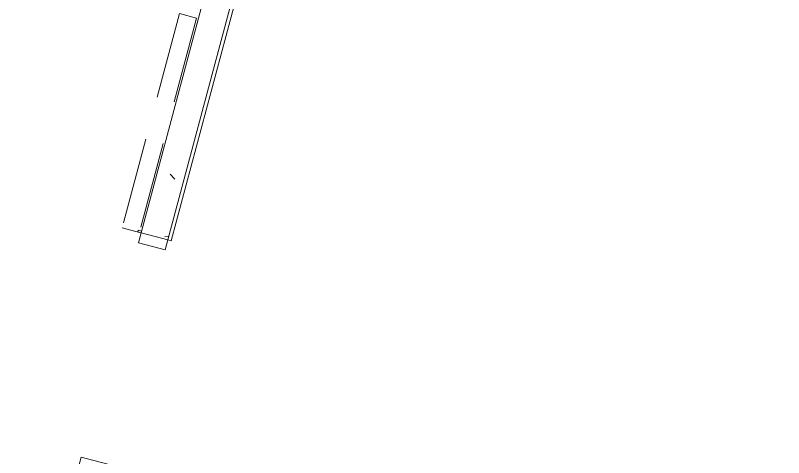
# Model space of a CAD drawing. Header units: metres. Extents: x 689715 to 690980, y 1005284 to 1006835.
# Drawn here: x 690826.187 to 690828.403, y 1005552.573 to 1005553.85 of the extents above; entities that cross this region are included whole.
import ezdxf

# ---------------------------------------------------------------- set-up
doc = ezdxf.new("R2010")
doc.units = ezdxf.units.M
doc.linetypes.add('HIDDEN', pattern=[0.375, 0.25, -0.125])
doc.linetypes.add('PHANTOM', pattern=[2.5, 1.25, -0.25, 0.25, -0.25, 0.25, -0.25])
doc.layers.add('0_NUMERO DE LOTE FASE V', color=3, linetype='Continuous')
for name, color, linetype, lineweight in [('Líneas ocultas', 7, 'HIDDEN', 13), ('Muebles de obra', 8, 'Continuous', 13), ('Muros', 7, 'Continuous', 13), ('Patrón de corte', 7, 'Continuous', 13), ('Puertas', 7, 'Continuous', 13)]:
    doc.layers.add(name, color=color, linetype=linetype, lineweight=lineweight)

# ---------------------------------------------------------------- blocks, each defined once
blk = doc.blocks.new('PV_PUERTA SENCILLA - _90 x 2_18-1752378-PLANO CLAVE _8 CASAS EN HILERA_ - Dependent 1')
at = {"layer": 'Líneas ocultas', "color": 253}
for p, q in [((0.3683286352964649, 0.03999999999999443), (0.3683286352964649, 0.8799999999999943)), ((0.4193286352964649, 0.8799999999999943), (0.3683286352964649, 0.8799999999999943)), ((0.4193286352964649, 0.03999999999999443), (0.4193286352964649, 0.8799999999999943)), ((0.4193286352964649, 0.03999999999999443), (0.3683286352964649, 0.03999999999999443))]:
    blk.add_line(p, q, dxfattribs=at)
blk.add_arc((0.4193286352964647, 0.03999999999997304), 0.841546790142994, 93.47440736753113, 183.4744073675307, dxfattribs=at)
at = {"layer": 'Puertas', "color": 253}
for p, q in [((-0.4500000000000027, -0.05000000000000356), (-0.450000000000003, 0.04999999999999645)), ((-0.4450000000000029, 0.04999999999999647), (-0.450000000000003, 0.04999999999999645)), ((-0.4450000000000029, 0.04999999999999647), (-0.4450000000000027, -0.05000000000000354)), ((-0.4500000000000027, -0.05000000000000356), (-0.4450000000000027, -0.05000000000000354))]:
    blk.add_line(p, q, dxfattribs=at)
at = {"layer": 'Puertas', "color": 9, "lineweight": 9}
for p, q in [((-0.4200000000000045, 0.03999999999999649), (-0.4450000000000043, 0.03999999999999646)), ((-0.4200000000000044, -0.01225000000000943), (-0.4200000000000045, 0.03999999999999649)), ((0.45, 0.03999999999999823), (0.4200000000000014, 0.03999999999999804)), ((0.4200000000000014, 0.03999999999999804), (0.4200000000000016, -0.01225000000000783)), ((0.45, 0.03999999999999811), (0.45, -0.04000000000000049)), ((0.4499999999999998, -0.04000000000000187), (0.45, 0.03999999999999823)), ((-0.4000000000000044, -0.01225000000000941), (-0.4200000000000044, -0.01225000000000943)), ((-0.4000000000000044, -0.04000000000000346), (-0.4000000000000044, -0.01225000000000941)), ((0.4200000000000016, -0.01225000000000783), (0.4000000000000016, -0.0122500000000079)), ((0.4000000000000016, -0.0122500000000079), (0.4000000000000013, -0.04000000000000183)), ((-0.4450000000000042, -0.04000000000000354), (-0.4000000000000044, -0.04000000000000346)), ((0.4000000000000013, -0.04000000000000183), (0.440051569265505, -0.04000000000000186))]:
    blk.add_line(p, q, dxfattribs=at)
blk = doc.blocks.new('PV_PUERTA CORREDERA - _70 x 2_18-1755670-PLANO CLAVE _8 CASAS EN HILERA_ - Dependent 1')
at = {"layer": 'Líneas ocultas', "color": 253}
for p, q in [((0.35, 0.09599999999999326), (0.35, 0.04499999999999325)), ((0.9899999999999999, 0.09599999999999326), (0.35, 0.09599999999999326)), ((0.9899999999999999, 0.09599999999999326), (0.9899999999999999, 0.04499999999999325)), ((0.9899999999999999, 0.04499999999999325), (0.35, 0.04499999999999325))]:
    blk.add_line(p, q, dxfattribs=at)
at = {"layer": 'Puertas', "color": 9, "lineweight": 9}
for p, q in [((-0.3550000000000032, 0.04999999999999662), (-0.3550000000000032, 0.03999999999999715)), ((-0.3500000000000032, 0.04999999999999662), (-0.3550000000000032, 0.04999999999999662)), ((-0.3500000000000032, 0.03999999999999716), (-0.3500000000000032, 0.04999999999999662)), ((0.3550000000000005, 0.04999999999999782), (0.3500000000000001, 0.04999999999999794)), ((0.3500000000000001, 0.04999999999999794), (0.3500000000000001, 0.03999999999999634)), ((0.3550000000000005, 0.03999999999999625), (0.3550000000000005, 0.04999999999999782)), ((-0.3200000000000047, 0.03999999999999669), (-0.3500000000000032, 0.03999999999999663)), ((-0.3200000000000046, -0.04000000000000329), (-0.3200000000000047, 0.03999999999999669)), ((0.3500000000000006, 0.03999999999999781), (0.3200000000000019, 0.03999999999999788)), ((0.3200000000000019, 0.03999999999999788), (0.3200000000000019, -0.04000000000000221)), ((-0.3500000000000031, -0.04000000000000336), (-0.3200000000000046, -0.04000000000000329)), ((0.3200000000000019, -0.04000000000000221), (0.3500000000000003, -0.04000000000000204))]:
    blk.add_line(p, q, dxfattribs=at)
blk = doc.blocks.new('MUEBLE DE BAÑO L - TIPO 0_80 2-1878122-PLANO CLAVE _8 CASAS EN HILERA_ - Dependent 1')
at = {"layer": 'Muebles de obra'}
for p, q in [((-0.3764673926464001, -0.04731497722010621), (-0.3764673926463994, -0.4764673926475734)), ((0.3764673926464095, -0.4764673926475808), (0.3764673926464103, -0.04732962913143406)), ((0.400000000000005, -0.04732962913143418), (0.4000000000000042, -0.4764673926475808)), ((-0.3999999999999941, -0.4764673926475725), (0.4000000000000059, -0.4764673926475712)), ((-0.3999999999999941, -0.4764673926475735), (-0.3764673926463994, -0.4764673926475734)), ((0.3764673926464095, -0.4764673926475808), (0.4000000000000042, -0.4764673926475808)), ((0.4000000000000059, -0.4764673926475712), (0.400000000000006, -0.5000000000009851)), ((-0.3999999999999941, -0.5000000000009864), (0.400000000000006, -0.5000000000009851)), ((-0.3099999999999895, -0.5205000000009877), (-0.3099999999999896, -0.505000000000001)), ((-0.3079999999999894, -0.5205000000009877), (-0.3079999999999896, -0.505000000000001)), ((-0.09199999999998967, -0.5050000000000011), (-0.09199999999998952, -0.5205000000009856)), ((-0.08999999999998949, -0.5205000000009856), (-0.08999999999998964, -0.505000000000001)), ((0.08999999999998874, -0.5050000000000018), (0.08999999999998871, -0.5205000000009844)), ((0.09199999999998873, -0.5205000000009845), (0.09199999999998877, -0.5050000000000018)), ((0.3079999999999888, -0.5050000000000017), (0.3079999999999887, -0.520500000000985)), ((0.3099999999999887, -0.5050000000000017), (0.3099999999999887, -0.520500000000985)), ((0.400000000000005, -0.505000000000002), (0.400000000000005, -1.225000000000988)), ((-0.0924999999999895, -0.5210000000009856), (-0.3074999999999895, -0.5210000000009877)), ((-0.3074999999999895, -0.5230000000009877), (-0.0924999999999895, -0.5230000000009857)), ((0.3074999999999887, -0.521000000000985), (0.09249999999998869, -0.5210000000009845)), ((0.09249999999998869, -0.5230000000009845), (0.3074999999999887, -0.523000000000985)), ((0.400000000000005, -1.225000000000988), (0.7900000000000089, -1.225000000000988))]:
    blk.add_line(p, q, dxfattribs=at)
for centre, radius, start, end in [((-0.3074999999999895, -0.5205000000009877), 0.002500000000000002, 180, 269.9999999999996), ((-0.3074999999999895, -0.5205000000009877), 0.0004999999999999449, 180, 269.9999999999996), ((-0.3074999999999895, -0.5205000000009877), 0.0004999999999999449, 180, 269.9999999999996), ((-0.09249999999998951, -0.5205000000009856), 0.0004999999999999866, 269.9999999999996, 0), ((-0.09249999999998951, -0.5205000000009856), 0.002500000000000002, 269.9999999999996, 0), ((-0.09249999999998951, -0.5205000000009856), 0.0004999999999999866, 269.9999999999996, 0), ((0.09249999999998872, -0.5205000000009845), 0.002500000000000003, 179.9999999999999, 269.9999999999998), ((0.09249999999998872, -0.5205000000009845), 0.0004999999999999866, 180, 269.9999999999996), ((0.09249999999998872, -0.5205000000009845), 0.0004999999999999866, 180, 269.9999999999996), ((0.3074999999999887, -0.5205000000009851), 0.0004999999999999449, 269.9999999999996, 0), ((0.3074999999999887, -0.5205000000009851), 0.002499999999999947, 269.9999999999996, 0), ((0.3074999999999887, -0.5205000000009851), 0.0004999999999999449, 269.9999999999996, 0)]:
    blk.add_arc(centre, radius, start, end, dxfattribs=at)
blk = doc.blocks.new('C TRANSFORMADA A B')
at = {"layer": 'Patrón de corte'}
h = blk.add_hatch(dxfattribs=at)
h.set_pattern_fill('HORMIGÓN', color=254, scale=0.9999999999999998, angle=90.00000000000001, style=0, pattern_type=2)
h.set_pattern_definition([(140, (365.6615329065826, -24.78183759388048), (0.03836033982117162, 0.4377584771638401), [0.04599999999999998, -0.5029999999999997]), (85, (365.6615329065826, -24.78183759388048), (-0.4580987315439033, -0.08439521406967798), [0.037, -0.402]), (190.451, (365.6645329066087, -24.74583759397501), (-0.4199401312074266, 0.3526758939897785), [0.03899999999999999, -0.4269999999999999]), (136.184, (365.5395329066087, -24.78183759393869), (0.1004214988211119, 0.6506308650644553), [0.06899999999999996, -0.7539999999999996]), (186.636, (365.547532906523, -24.72783759376034), (-0.5938707988951817, 0.5701916118460519), [0.05799999999999999, -0.6409999999999997]), (81.18399999999997, (365.5395329066087, -24.78183759393869), (-0.5936975411065766, 0.5697220635397623), [0.055, -0.6039999999999999]), (111, (365.5705329065677, -24.72083759383531), (0.2457802302535768, 0.3642747293136031), [0.04599999999999999, -0.5029999999999998]), (55.99999999999997, (365.5705329065677, -24.72083759383531), (-0.4415777901075864, 0.1482769546615401), [0.03699999999999998, -0.4019999999999998]), (161.451, (365.5905329065863, -24.690837593982), (-0.1963072483374969, 0.512048302653334), [0.03899999999999999, -0.4269999999999999]), (127.5, (365.6615329065826, -24.78183759388048), (-0.2022933454275577, 0.007375797972208886), [0.02, -0.3769999999999999, 0.02, -0.3879999999999999, -0.4039999999999999]), (127.5, (365.6615329065826, -24.78183759388048), (-0.2022933454275577, 0.007375797972208886), [-0.8059999999999998, 0.02, -0.384]), (97.49999999999997, (365.6615329065826, -24.78183759388048), (-0.2399435114399267, 0.1600503399492727), [0.02, -0.2129999999999999, 0.02, -0.3679999999999999, -0.154]), (97.49999999999997, (365.6615329065826, -24.78183759388048), (-0.2399435114399267, 0.1600503399492727), [-0.6209999999999999, 0.02, -0.134]), (57.49999999999999, (365.6615329065826, -24.91783759393729), (0.01404568388630387, 0.325416223879766), [0.02, -0.132, 0.02, -0.4550000000000001, -0.6309999999999999]), (57.49999999999999, (365.6615329065826, -24.91783759393729), (0.01404568388630387, 0.325416223879766), [-0.6279999999999999, 0.02, -0.6109999999999999]), (47.49999999999995, (365.6615329065826, -24.97883759392425), (-0.0608186051078245, 0.3554815006055005), [0.02, -0.178, 0.02, -0.296, -0.4479999999999998]), (47.49999999999995, (365.6615329065826, -24.97883759392425), (-0.0608186051078245, 0.3554815006055005), [-0.5139999999999999, 0.02, -0.4279999999999999])])
h.paths.add_polyline_path([(277.8838196659926, -16.01115620910423), (277.8838196659926, -15.94999999238644), (277.183819666272, -15.94999999232823), (277.183819666272, -16.02999999240274), (277.8838196659926, -16.02999999228632)], flags=0)
h.paths.add_polyline_path([(276.4838196660858, -16.02999999222811), (276.4838196660858, -15.94999999215361), (274.863819665974, -15.94999999232823), (274.863819665974, -16.02999999234453), (275.4006504665595, -16.02999999222811)], flags=0)
at = {"layer": 'Muros', "color": 253}
for p, q in [((273.8938196662348, -15.94005005626241), (276.4838196660858, -15.9400500562042)), ((276.4838196660858, -15.94999999215361), (274.863819665974, -15.94999999232823)), ((276.4838196660858, -15.9400500562042), (276.4838196660858, -15.94999999215361)), ((276.4838196660858, -16.02999999222811), (276.4838196660858, -15.94999999215361)), ((274.863819665974, -16.02999999234453), (276.4838196660858, -16.02999999222811))]:
    blk.add_line(p, q, dxfattribs=at)
at = {"color": 254, "lineweight": 13}
for name, p, rotation in [('PV_PUERTA SENCILLA - _90 x 2_18-1752378-PLANO CLAVE _8 CASAS EN HILERA_ - Dependent 1', (276.9438196660485, -13.59005156159401), 90.00000000000001), ('PV_PUERTA CORREDERA - _70 x 2_18-1755670-PLANO CLAVE _8 CASAS EN HILERA_ - Dependent 1', (276.8338196661789, -15.98999999207444), 180), ('MUEBLE DE BAÑO L - TIPO 0_80 2-1878122-PLANO CLAVE _8 CASAS EN HILERA_ - Dependent 1', (277.9238196660299, -16.4299999923096), 269.9999999999999)]:
    blk.add_blockref(name, p, dxfattribs=dict(at, rotation=rotation))
blk = doc.blocks.new('CASTILLAS B BLOQUE 8')
blk.add_blockref('C TRANSFORMADA A B', (0, 5.820766091346741e-11))

msp = doc.modelspace()

# ---------------------------------------------------------------- block references
at = {"layer": '0_NUMERO DE LOTE FASE V', "linetype": 'PHANTOM', "rotation": 255.0660435229903}
msp.add_blockref('CASTILLAS B BLOQUE 8', (690913.2898141949, 1005816.236287741), dxfattribs=at)

doc.saveas('drawing.dxf')
